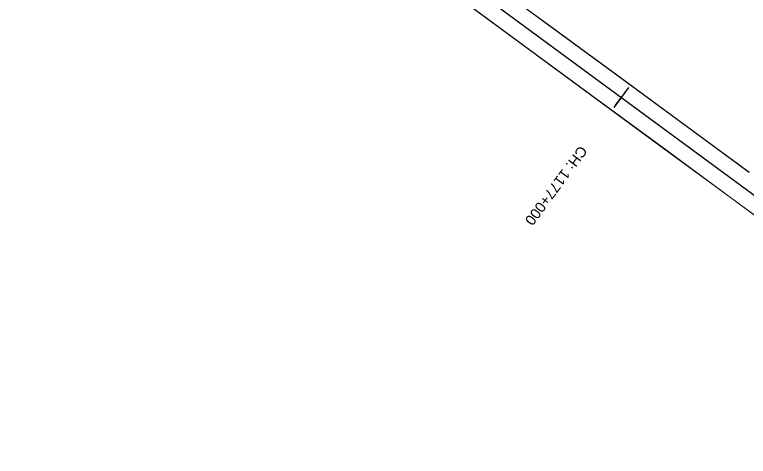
# Model space of a CAD drawing. Header units: metres. Extents: x 646784 to 662189, y 3367130 to 3378376.
# Drawn here: x 654617.9 to 654794.8, y 3372294.9 to 3372401.5 of the extents above; entities that cross this region are included whole.
import ezdxf

# ---------------------------------------------------------------- set-up
doc = ezdxf.new("R2010")
doc.units = ezdxf.units.M
doc.header["$MEASUREMENT"] = 0
for name, color, linetype in [('LINK LINE', 190, 'Continuous'), ('PROPOSED DFCC FORMATION LINE', 187, 'Continuous'), ('PROPOSED FORMATION LINE - Connecting line', 187, 'Continuous')]:
    doc.layers.add(name, color=color, linetype=linetype)
doc.styles.add('Arial', font='arial.ttf')

# ---------------------------------------------------------------- blocks, each defined once
blk = doc.blocks.new('Tick Hor')
blk.add_lwpolyline([(-0.5, 0), (0.5, 0)])

msp = doc.modelspace()

# ---------------------------------------------------------------- linework, layer by layer
at = {"layer": 'LINK LINE', "linetype": 'Continuous', "lineweight": 30}
for p, q in [((654764.1099, 3372381.4989), (654762.629, 3372379.4847)), ((654764.1304, 3372381.5263), (654762.6485, 3372379.5129))]:
    msp.add_line(p, q, dxfattribs=at)
at = {"layer": 'LINK LINE', "linetype": 'Continuous', "lineweight": 30, "flags": 128}
msp.add_lwpolyline([(654881.7702, 3372294.9404), (654617.9452, 3372489.1224)], dxfattribs=at)
at = {"layer": 'PROPOSED DFCC FORMATION LINE', "lineweight": 0, "flags": 128}
msp.add_lwpolyline([(654794.9878, 3372363.4503), (654778.8745, 3372375.2977), (654762.7612, 3372387.1451), (654746.6478, 3372398.9925), (654730.5345, 3372410.8399)], dxfattribs=at)
at = {"layer": 'PROPOSED FORMATION LINE - Connecting line', "lineweight": 0, "flags": 128}
for points in [[(654795.0174, 3372363.4906), (654778.9041, 3372375.338), (654762.7908, 3372387.1854), (654746.6775, 3372399.0328), (654730.5641, 3372410.8802)], [(654806.6287, 3372345.5201), (654790.5154, 3372357.3675), (654774.4021, 3372369.2149), (654758.2888, 3372381.0623), (654742.1755, 3372392.9097), (654726.0621, 3372404.7571)], [(654806.6583, 3372345.5604), (654790.545, 3372357.4078), (654774.4317, 3372369.2552), (654758.3184, 3372381.1026), (654742.2051, 3372392.95), (654726.0918, 3372404.7974)]]:
    msp.add_lwpolyline(points, dxfattribs=at)

# ---------------------------------------------------------------- block references
at = {"layer": 'LINK LINE', "linetype": 'Continuous', "lineweight": 30, "xscale": 5.999999999999999, "yscale": 5.999999999999999, "zscale": 5.999999999999999, "rotation": 233.6459819744395}
msp.add_blockref('Tick Hor', (654764.1304, 3372381.5263), dxfattribs=at)

# ---------------------------------------------------------------- next in the draw order: texts
at = {"layer": 'LINK LINE', "linetype": 'Continuous', "lineweight": 30, "insert": (654755.1796, 3372369.3652), "char_height": 2.5, "width": 22.502814, "attachment_point": 4, "rotation": 233.645982, "style": 'Arial', "bg_fill": 3, "box_fill_scale": 1.04, "bg_fill_color": 256, "bg_fill_true_color": 13158600, "bg_fill_transparency": 0}
msp.add_mtext('CH: 1177+000', dxfattribs=at)

doc.saveas('drawing.dxf')
